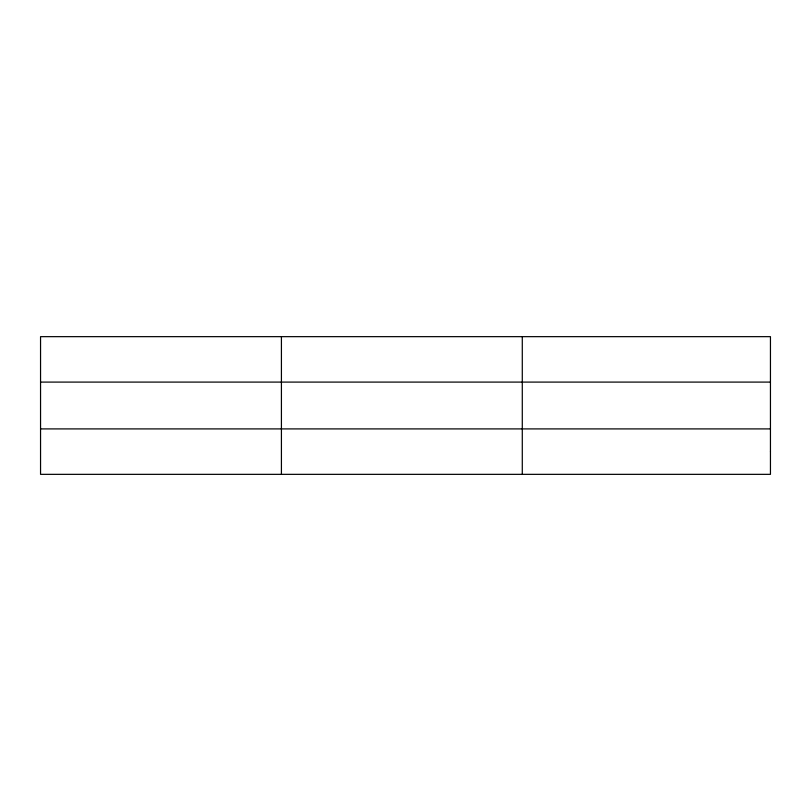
<?xml version="1.0" encoding="UTF-8"?>
<svg xmlns="http://www.w3.org/2000/svg" width="811" height="811" viewBox="0 0 811 811"><rect width="100%" height="100%" fill="white"/><g stroke="black" fill="none" stroke-linecap="round" stroke-linejoin="round"><path stroke-width="1.22" d="M281.417 336.656L281.417 474.344M522.284 336.656L522.284 474.344M40.55 382.093L770.45 382.093M40.55 428.907L770.45 428.907M770.45 451.626L770.45 474.344L40.55 474.344L40.55 336.656L770.45 336.656L770.45 451.626"/></g></svg>
